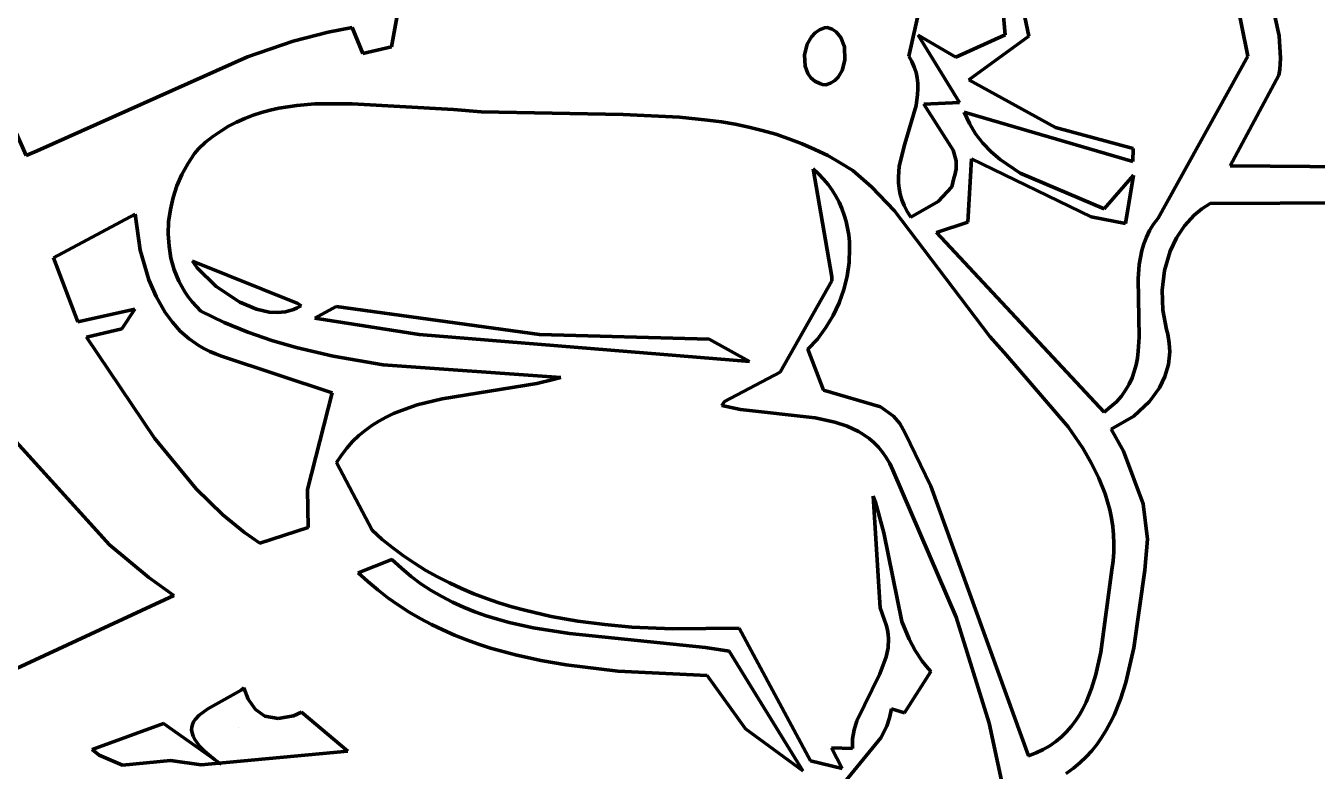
# Model space of a CAD drawing. Header units: millimetres. Extents: x 0 to 11.1, y 0 to 17.3.
# Drawn here: x 8.679 to 9.732, y 14.487 to 15.095 of the extents above; entities that cross this region are included whole.
import ezdxf

# ---------------------------------------------------------------- set-up
doc = ezdxf.new("R2010")
doc.units = ezdxf.units.MM
doc.layers.add('color#010101ff', color=7, linetype='CONTINUOUS', lineweight=100)
doc.layers.add('color#ffffffff', color=7, linetype='CONTINUOUS', lineweight=100)

msp = doc.modelspace()

# ---------------------------------------------------------------- linework, layer by layer
at = {"layer": 'color#010101ff'}
for p, q in [((9.4776, 15.088), (9.4653, 15.2177)), ((9.6752, 15.0705), (9.6536, 15.179)), ((9.4792, 15.1703), (9.4969, 15.0868)), ((9.683, 15.1681), (9.7009, 15.0871)), ((9.4104, 15.1216), (9.3989, 15.0707)), ((8.9772, 15.0782), (8.9814, 15.1021)), ((8.8971, 15.0827), (8.9256, 15.0902)), ((8.9256, 15.0902), (8.945, 15.0941)), ((8.945, 15.0941), (8.9539, 15.0728)), ((9.3225, 15.0896), (9.3195, 15.0863)), ((9.3261, 15.0921), (9.3225, 15.0896)), ((9.3302, 15.0937), (9.3261, 15.0921)), ((9.3325, 15.0941), (9.3302, 15.0937)), ((9.3364, 15.0927), (9.3325, 15.0941)), ((9.3397, 15.0905), (9.3364, 15.0927)), ((9.3435, 15.0859), (9.3397, 15.0905)), ((9.4402, 15.0329), (9.4066, 15.0876)), ((9.4066, 15.0876), (9.4373, 15.0698)), ((9.4373, 15.0698), (9.4776, 15.088)), ((9.7009, 15.0871), (9.7019, 15.0689)), ((8.6377, 15.0832), (8.6794, 14.9895)), ((8.8598, 15.0701), (8.8971, 15.0827)), ((8.9539, 15.0728), (8.9772, 15.0782)), ((9.3161, 15.0805), (9.3139, 15.0716)), ((9.3195, 15.0863), (9.3161, 15.0805)), ((9.3465, 15.0781), (9.3435, 15.0859)), ((9.3469, 15.0672), (9.3465, 15.0781)), ((9.4969, 15.0868), (9.4478, 15.0512)), ((8.6884, 14.9934), (8.8598, 15.0701)), ((9.3139, 15.0716), (9.3144, 15.0625)), ((9.3446, 15.0589), (9.3469, 15.0672)), ((9.3989, 15.0707), (9.4014, 15.0662)), ((9.4014, 15.0662), (9.4033, 15.0617)), ((9.6021, 14.9385), (9.6752, 15.0705)), ((9.7019, 15.0689), (9.7013, 15.0597)), ((9.3144, 15.0625), (9.3167, 15.0564)), ((9.3167, 15.0564), (9.3191, 15.053)), ((9.3414, 15.0535), (9.3446, 15.0589)), ((9.4033, 15.0617), (9.4048, 15.0572)), ((9.4048, 15.0572), (9.4057, 15.0528)), ((9.7013, 15.0597), (9.7007, 15.055)), ((9.3191, 15.053), (9.3223, 15.0502)), ((9.3223, 15.0502), (9.3264, 15.0482)), ((9.3264, 15.0482), (9.3287, 15.0476)), ((9.3287, 15.0476), (9.3312, 15.0472)), ((9.3312, 15.0472), (9.3351, 15.0485)), ((9.3351, 15.0485), (9.3385, 15.0507)), ((9.3385, 15.0507), (9.3414, 15.0535)), ((9.4057, 15.0528), (9.4062, 15.0483)), ((9.4062, 15.0483), (9.4064, 15.0438)), ((9.4478, 15.0512), (9.5185, 15.0124)), ((9.7007, 15.055), (9.6608, 14.9811)), ((9.4061, 15.0394), (9.4048, 15.0304)), ((9.4064, 15.0438), (9.4061, 15.0394)), ((8.8712, 15.0247), (8.8643, 15.0225)), ((8.8783, 15.0266), (8.8712, 15.0247)), ((8.8854, 15.0282), (8.8783, 15.0266)), ((8.9, 15.0304), (8.8854, 15.0282)), ((8.9148, 15.0316), (8.9, 15.0304)), ((8.945, 15.0318), (8.9148, 15.0316)), ((9.0277, 15.0271), (8.945, 15.0318)), ((9.0504, 15.0251), (9.0277, 15.0271)), ((9.166, 15.023), (9.0504, 15.0251)), ((9.4048, 15.0304), (9.3956, 14.9991)), ((9.4113, 15.0315), (9.4402, 15.0329)), ((9.4351, 14.9938), (9.4113, 15.0315)), ((9.5816, 14.9848), (9.4442, 15.025)), ((9.4442, 15.025), (9.4462, 15.0203)), ((8.8443, 15.0134), (8.8379, 15.0095)), ((8.8508, 15.0168), (8.8443, 15.0134)), ((8.8575, 15.0198), (8.8508, 15.0168)), ((8.8643, 15.0225), (8.8575, 15.0198)), ((9.2121, 15.0209), (9.166, 15.023)), ((9.2349, 15.0185), (9.2121, 15.0209)), ((9.2462, 15.0169), (9.2349, 15.0185)), ((9.2574, 15.015), (9.2462, 15.0169)), ((9.2685, 15.0127), (9.2574, 15.015)), ((9.4462, 15.0203), (9.4484, 15.0157)), ((9.4484, 15.0157), (9.4534, 15.0073)), ((8.8316, 15.0052), (8.8256, 15.0004)), ((8.8379, 15.0095), (8.8316, 15.0052)), ((9.2795, 15.01), (9.2685, 15.0127)), ((9.2904, 15.0069), (9.2795, 15.01)), ((9.3012, 15.0033), (9.2904, 15.0069)), ((9.3119, 14.9992), (9.3012, 15.0033)), ((9.4534, 15.0073), (9.4593, 14.9996)), ((9.5185, 15.0124), (9.5819, 14.9954)), ((8.6794, 14.9895), (8.6884, 14.9934)), ((8.8197, 14.995), (8.8166, 14.9911)), ((8.8256, 15.0004), (8.8197, 14.995)), ((9.3224, 14.9946), (9.3119, 14.9992)), ((9.3328, 14.9895), (9.3224, 14.9946)), ((9.3956, 14.9991), (9.3912, 14.981)), ((9.4375, 14.9852), (9.4351, 14.9938)), ((9.4593, 14.9996), (9.466, 14.9926)), ((9.466, 14.9926), (9.4733, 14.9862)), ((9.5819, 14.9954), (9.5816, 14.9848)), ((8.811, 14.9828), (8.8062, 14.974)), ((8.8166, 14.9911), (8.811, 14.9828)), ((9.3431, 14.9837), (9.3328, 14.9895)), ((9.3532, 14.9774), (9.3431, 14.9837)), ((9.4375, 14.9784), (9.4375, 14.9852)), ((9.4501, 14.9869), (9.4471, 14.9352)), ((9.5476, 14.9396), (9.4501, 14.9869)), ((9.4733, 14.9862), (9.4896, 14.9752)), ((8.8062, 14.974), (8.8022, 14.9648)), ((9.3363, 14.8906), (9.321, 14.9787)), ((9.321, 14.9787), (9.3254, 14.9746)), ((9.3254, 14.9746), (9.3295, 14.9703)), ((9.3686, 14.964), (9.3532, 14.9774)), ((9.3912, 14.981), (9.3904, 14.9719)), ((9.3904, 14.9719), (9.3905, 14.9673)), ((9.4339, 14.964), (9.4357, 14.9711)), ((9.4357, 14.9711), (9.4365, 14.9736)), ((9.4365, 14.9736), (9.4375, 14.9784)), ((9.4896, 14.9752), (9.5581, 14.9462)), ((9.5581, 14.9462), (9.5822, 14.9736)), ((9.5822, 14.9736), (9.5755, 14.9341)), ((9.6608, 14.9811), (10.162, 14.9775)), ((8.8022, 14.9648), (8.7991, 14.9552)), ((9.3295, 14.9703), (9.3332, 14.9659)), ((9.3332, 14.9659), (9.3365, 14.9612)), ((9.3365, 14.9612), (9.3395, 14.9564)), ((9.3872, 14.9445), (9.3686, 14.964)), ((9.3905, 14.9673), (9.391, 14.9627)), ((9.391, 14.9627), (9.3919, 14.958)), ((9.4229, 14.952), (9.4339, 14.964)), ((8.7991, 14.9552), (8.7969, 14.9455)), ((9.3395, 14.9564), (9.3421, 14.9514)), ((9.3421, 14.9514), (9.3443, 14.9463)), ((9.3919, 14.958), (9.3932, 14.9534)), ((9.3932, 14.9534), (9.3951, 14.9487)), ((9.4006, 14.9393), (9.4229, 14.952)), ((9.6445, 14.9504), (9.6378, 14.9461)), ((10.1497, 14.9531), (9.6445, 14.9504)), ((8.7682, 14.9417), (8.7017, 14.9062)), ((8.7722, 14.9125), (8.7682, 14.9417)), ((8.7969, 14.9455), (8.7955, 14.9355)), ((9.3443, 14.9463), (9.3462, 14.941)), ((9.3462, 14.941), (9.3478, 14.9357)), ((9.465, 14.8419), (9.3872, 14.9445)), ((9.3951, 14.9487), (9.3976, 14.944)), ((9.3976, 14.944), (9.4006, 14.9393)), ((9.5755, 14.9341), (9.5476, 14.9396)), ((9.6316, 14.941), (9.6237, 14.9323)), ((9.6378, 14.9461), (9.6316, 14.941)), ((8.7955, 14.9355), (8.7952, 14.9256)), ((9.3478, 14.9357), (9.349, 14.9303)), ((9.349, 14.9303), (9.3499, 14.9248)), ((9.4471, 14.9352), (9.4216, 14.9268)), ((9.5952, 14.9284), (9.5984, 14.9335)), ((9.5984, 14.9335), (9.6021, 14.9385)), ((9.6237, 14.9323), (9.6171, 14.9223)), ((8.7952, 14.9256), (8.7958, 14.9156)), ((9.3499, 14.9248), (9.3505, 14.9192)), ((9.3505, 14.9192), (9.3507, 14.9137)), ((9.4216, 14.9268), (9.5581, 14.7803)), ((9.5906, 14.9176), (9.5927, 14.9231)), ((9.5927, 14.9231), (9.5952, 14.9284)), ((9.6171, 14.9223), (9.6121, 14.9115)), ((8.7792, 14.8883), (8.7722, 14.9125)), ((8.7958, 14.9156), (8.7974, 14.9059)), ((9.3507, 14.9137), (9.3503, 14.9024)), ((9.5877, 14.9064), (9.589, 14.9121)), ((9.589, 14.9121), (9.5906, 14.9176)), ((9.6121, 14.9115), (9.6075, 14.8959)), ((8.7017, 14.9062), (8.7215, 14.854)), ((8.7974, 14.9059), (8.8, 14.8963)), ((8.8148, 14.9033), (8.9007, 14.869)), ((8.8188, 14.898), (8.8148, 14.9033)), ((8.8343, 14.8826), (8.8188, 14.898)), ((9.3503, 14.9024), (9.3487, 14.8912)), ((9.5859, 14.889), (9.5868, 14.9007)), ((9.5868, 14.9007), (9.5877, 14.9064)), ((8.7852, 14.8745), (8.7792, 14.8883)), ((8.8, 14.8963), (8.8038, 14.8872)), ((8.8038, 14.8872), (8.8086, 14.8784)), ((9.294, 14.8128), (9.3361, 14.8874)), ((9.3361, 14.8874), (9.3363, 14.8906)), ((9.3487, 14.8912), (9.346, 14.8802)), ((9.5867, 14.8414), (9.5859, 14.889)), ((9.6075, 14.8959), (9.6055, 14.8797)), ((8.8086, 14.8784), (8.8115, 14.8742)), ((8.8534, 14.8699), (8.8343, 14.8826)), ((9.346, 14.8802), (9.3421, 14.8694)), ((9.6055, 14.8797), (9.606, 14.8634)), ((8.7927, 14.8616), (8.7852, 14.8745)), ((8.8115, 14.8742), (8.8146, 14.8702)), ((8.8146, 14.8702), (8.8181, 14.8663)), ((8.8181, 14.8663), (8.8218, 14.8626)), ((8.867, 14.8642), (8.8534, 14.8699)), ((8.9034, 14.867), (8.9004, 14.8653)), ((8.9007, 14.869), (8.9034, 14.867)), ((8.9148, 14.8569), (8.9322, 14.8663)), ((8.9322, 14.8663), (9.0978, 14.8437)), ((9.3421, 14.8694), (9.3372, 14.859)), ((8.7215, 14.854), (8.7678, 14.8642)), ((8.7678, 14.8642), (8.7573, 14.8482)), ((8.7985, 14.8537), (8.7927, 14.8616)), ((8.8218, 14.8626), (8.8408, 14.8535)), ((8.8774, 14.8619), (8.867, 14.8642)), ((8.8842, 14.8616), (8.8774, 14.8619)), ((8.8908, 14.8622), (8.8842, 14.8616)), ((8.8973, 14.864), (8.8908, 14.8622)), ((8.9004, 14.8653), (8.8973, 14.864)), ((8.9998, 14.8437), (8.9148, 14.8569)), ((9.3372, 14.859), (9.3313, 14.8492)), ((9.606, 14.8634), (9.6089, 14.8476)), ((8.7573, 14.8482), (8.7286, 14.8414)), ((8.805, 14.8464), (8.7985, 14.8537)), ((8.8123, 14.84), (8.805, 14.8464)), ((8.8408, 14.8535), (8.86, 14.8456)), ((8.86, 14.8456), (8.8796, 14.8388)), ((9.3313, 14.8492), (9.3244, 14.8399)), ((9.6089, 14.8476), (9.61, 14.8439)), ((8.7286, 14.8414), (8.7839, 14.759)), ((8.8203, 14.8343), (8.8123, 14.84)), ((8.8246, 14.8319), (8.8203, 14.8343)), ((8.8796, 14.8388), (8.8994, 14.8329)), ((9.2691, 14.8215), (8.9998, 14.8437)), ((9.0978, 14.8437), (9.2362, 14.8399)), ((9.2362, 14.8399), (9.2691, 14.8215)), ((9.3244, 14.8399), (9.3166, 14.8315)), ((9.4787, 14.8268), (9.465, 14.8419)), ((9.586, 14.8299), (9.5867, 14.8414)), ((9.61, 14.8439), (9.6113, 14.8366)), ((9.6113, 14.8366), (9.6117, 14.8295)), ((8.8291, 14.8296), (8.8246, 14.8319)), ((8.8338, 14.8277), (8.8291, 14.8296)), ((8.8387, 14.826), (8.8338, 14.8277)), ((8.9288, 14.7959), (8.8387, 14.826)), ((8.8994, 14.8329), (8.9295, 14.8258)), ((8.9295, 14.8258), (8.9703, 14.8189)), ((9.3166, 14.8315), (9.3295, 14.7981)), ((9.5288, 14.7682), (9.4787, 14.8268)), ((9.5842, 14.8188), (9.5853, 14.8243)), ((9.5853, 14.8243), (9.586, 14.8299)), ((9.6117, 14.8295), (9.6107, 14.8191)), ((8.9703, 14.8189), (9.1153, 14.8086)), ((9.5809, 14.8082), (9.5828, 14.8134)), ((9.5828, 14.8134), (9.5842, 14.8188)), ((9.6107, 14.8191), (9.6078, 14.8093)), ((9.0956, 14.8037), (9.0186, 14.7911)), ((9.1089, 14.8068), (9.0956, 14.8037)), ((9.1153, 14.8086), (9.1089, 14.8068)), ((9.2487, 14.789), (9.294, 14.8128)), ((9.5757, 14.7981), (9.5786, 14.8031)), ((9.5786, 14.8031), (9.5809, 14.8082)), ((9.6078, 14.8093), (9.6033, 14.8001)), ((8.7472, 14.6721), (8.6291, 14.8023)), ((8.9088, 14.7173), (8.9288, 14.7959)), ((9.3295, 14.7981), (9.3758, 14.7845)), ((9.5682, 14.7888), (9.5723, 14.7934)), ((9.5723, 14.7934), (9.5757, 14.7981)), ((9.6033, 14.8001), (9.5952, 14.789)), ((8.9852, 14.7817), (8.9789, 14.7791)), ((8.9982, 14.7861), (8.9852, 14.7817)), ((9.0186, 14.7911), (8.9982, 14.7861)), ((9.2465, 14.7857), (9.2487, 14.789)), ((9.2617, 14.7825), (9.2465, 14.7857)), ((9.3226, 14.7756), (9.2617, 14.7825)), ((9.3758, 14.7845), (9.3864, 14.7771)), ((9.5581, 14.7803), (9.5635, 14.7845)), ((9.5635, 14.7845), (9.5682, 14.7888)), ((9.5952, 14.789), (9.5823, 14.7771)), ((8.9669, 14.7729), (8.9612, 14.7694)), ((8.9728, 14.7762), (8.9669, 14.7729)), ((8.9789, 14.7791), (8.9728, 14.7762)), ((9.3385, 14.7721), (9.3226, 14.7756)), ((9.3486, 14.7687), (9.3385, 14.7721)), ((9.3864, 14.7771), (9.3915, 14.7711)), ((9.3915, 14.7711), (9.3956, 14.7636)), ((9.5823, 14.7771), (9.5638, 14.7665)), ((8.9505, 14.7611), (8.9455, 14.7563)), ((8.9557, 14.7654), (8.9505, 14.7611)), ((8.9612, 14.7694), (8.9557, 14.7654)), ((9.3533, 14.7667), (9.3486, 14.7687)), ((9.3579, 14.7644), (9.3533, 14.7667)), ((9.3623, 14.7617), (9.3579, 14.7644)), ((9.3665, 14.7588), (9.3623, 14.7617)), ((9.3956, 14.7636), (9.4169, 14.7198)), ((9.5407, 14.7508), (9.5288, 14.7682)), ((9.5638, 14.7665), (9.5741, 14.7483)), ((8.7839, 14.759), (8.8179, 14.7178)), ((8.9408, 14.751), (8.9364, 14.7453)), ((8.9455, 14.7563), (8.9408, 14.751)), ((9.3704, 14.7555), (9.3665, 14.7588)), ((9.3741, 14.7518), (9.3704, 14.7555)), ((9.3775, 14.7477), (9.3741, 14.7518)), ((9.5477, 14.7388), (9.5407, 14.7508)), ((8.9364, 14.7453), (8.9323, 14.7391)), ((9.3806, 14.7432), (9.3775, 14.7477)), ((9.3834, 14.7383), (9.3806, 14.7432)), ((9.5741, 14.7483), (9.5899, 14.7054)), ((8.9323, 14.7391), (8.9613, 14.6839)), ((9.3859, 14.7328), (9.3834, 14.7383)), ((9.4376, 14.613), (9.3859, 14.7328)), ((9.5539, 14.7264), (9.5477, 14.7388)), ((9.4169, 14.7198), (9.4964, 14.4999)), ((9.5589, 14.7137), (9.5539, 14.7264)), ((8.8179, 14.7178), (8.8396, 14.6966)), ((8.9092, 14.6861), (8.9088, 14.7173)), ((9.3755, 14.6207), (9.3699, 14.7118)), ((9.3699, 14.7118), (9.3717, 14.7069)), ((9.561, 14.7072), (9.5589, 14.7137)), ((9.3717, 14.7069), (9.3786, 14.6818)), ((9.5628, 14.7006), (9.561, 14.7072)), ((9.5642, 14.6939), (9.5628, 14.7006)), ((9.5899, 14.7054), (9.5934, 14.6766)), ((8.8396, 14.6966), (8.8573, 14.6822)), ((9.5653, 14.6871), (9.5642, 14.6939)), ((9.5659, 14.6802), (9.5653, 14.6871)), ((8.8573, 14.6822), (8.8698, 14.6733)), ((8.8698, 14.6733), (8.9092, 14.6861)), ((8.9613, 14.6839), (8.9696, 14.6765)), ((8.9696, 14.6765), (8.9782, 14.6696)), ((9.3786, 14.6818), (9.3933, 14.6096)), ((9.5662, 14.6732), (9.5659, 14.6802)), ((9.5934, 14.6766), (9.5914, 14.6514)), ((8.7793, 14.6453), (8.7472, 14.6721)), ((8.9782, 14.6696), (8.987, 14.6631)), ((9.5655, 14.6589), (9.5661, 14.6661)), ((9.5661, 14.6661), (9.5662, 14.6732)), ((8.9775, 14.6601), (8.9501, 14.6493)), ((8.9852, 14.6529), (8.9775, 14.6601)), ((8.987, 14.6631), (8.996, 14.657)), ((8.996, 14.657), (9.0053, 14.6512)), ((9.5644, 14.6516), (9.5655, 14.6589)), ((8.7996, 14.6306), (8.7793, 14.6453)), ((8.9501, 14.6493), (8.9579, 14.642)), ((8.9931, 14.6463), (8.9852, 14.6529)), ((9.0012, 14.6403), (8.9931, 14.6463)), ((9.0053, 14.6512), (9.0148, 14.6459)), ((9.0148, 14.6459), (9.0244, 14.641)), ((9.5554, 14.5846), (9.5644, 14.6516)), ((9.5914, 14.6514), (9.5824, 14.5879)), ((8.9579, 14.642), (8.966, 14.6352)), ((8.966, 14.6352), (8.9743, 14.6287)), ((9.0096, 14.6348), (9.0012, 14.6403)), ((9.0182, 14.6298), (9.0096, 14.6348)), ((9.0244, 14.641), (9.0343, 14.6364)), ((9.0343, 14.6364), (9.0443, 14.6322)), ((8.6237, 14.5492), (8.7996, 14.6306)), ((8.9743, 14.6287), (8.9828, 14.6227)), ((9.0269, 14.6253), (9.0182, 14.6298)), ((9.0359, 14.6212), (9.0269, 14.6253)), ((9.0443, 14.6322), (9.0545, 14.6283)), ((9.0545, 14.6283), (9.0648, 14.6248)), ((9.0648, 14.6248), (9.0753, 14.6216)), ((8.9828, 14.6227), (8.9916, 14.6171)), ((8.9916, 14.6171), (9.0006, 14.6119)), ((9.045, 14.6175), (9.0359, 14.6212)), ((9.0543, 14.6142), (9.045, 14.6175)), ((9.0637, 14.6113), (9.0543, 14.6142)), ((9.0753, 14.6216), (9.0858, 14.6187)), ((9.0858, 14.6187), (9.1073, 14.6137)), ((9.1073, 14.6137), (9.1291, 14.6098)), ((9.3791, 14.6106), (9.3755, 14.6207)), ((9.0006, 14.6119), (9.0097, 14.6071)), ((9.0097, 14.6071), (9.0191, 14.6026)), ((9.0732, 14.6087), (9.0637, 14.6113)), ((9.0927, 14.6044), (9.0732, 14.6087)), ((9.1224, 14.5996), (9.0927, 14.6044)), ((9.1291, 14.6098), (9.1511, 14.607)), ((9.1511, 14.607), (9.1732, 14.605)), ((9.1732, 14.605), (9.2063, 14.6035)), ((9.2063, 14.6035), (9.2605, 14.6042)), ((9.2605, 14.6042), (9.3187, 14.4958)), ((9.3805, 14.6067), (9.3791, 14.6106)), ((9.3815, 14.6028), (9.3805, 14.6067)), ((9.3822, 14.599), (9.3815, 14.6028)), ((9.3933, 14.6096), (9.3991, 14.5952)), ((9.4645, 14.5266), (9.4376, 14.613)), ((9.0191, 14.6026), (9.0286, 14.5984)), ((9.0286, 14.5984), (9.0382, 14.5946)), ((9.0382, 14.5946), (9.048, 14.5911)), ((9.2331, 14.5882), (9.1224, 14.5996)), ((9.3821, 14.5879), (9.3825, 14.5953)), ((9.3825, 14.5953), (9.3822, 14.599)), ((9.3991, 14.5952), (9.404, 14.5859)), ((9.048, 14.5911), (9.058, 14.5878)), ((9.058, 14.5878), (9.0782, 14.5823)), ((9.0782, 14.5823), (9.0988, 14.5777)), ((9.2525, 14.5852), (9.2331, 14.5882)), ((9.3124, 14.4878), (9.2525, 14.5852)), ((9.3806, 14.5807), (9.3821, 14.5879)), ((9.404, 14.5859), (9.4099, 14.5771)), ((9.5514, 14.5664), (9.5554, 14.5846)), ((9.5824, 14.5879), (9.5759, 14.5597)), ((9.0988, 14.5777), (9.1197, 14.5741)), ((9.1197, 14.5741), (9.1618, 14.5691)), ((9.3754, 14.5667), (9.3806, 14.5807)), ((9.4099, 14.5771), (9.4133, 14.5729)), ((9.4133, 14.5729), (9.417, 14.5688)), ((9.1618, 14.5691), (9.2346, 14.5655)), ((9.2346, 14.5655), (9.2659, 14.522)), ((9.3565, 14.5284), (9.3754, 14.5667)), ((9.417, 14.5688), (9.3953, 14.535)), ((9.5479, 14.5548), (9.5514, 14.5664)), ((8.8547, 14.5536), (8.8275, 14.5382)), ((8.8569, 14.5553), (8.8547, 14.5536)), ((8.8603, 14.5461), (8.8569, 14.5553)), ((9.5435, 14.5437), (9.5479, 14.5548)), ((9.5759, 14.5597), (9.5716, 14.5461)), ((8.8663, 14.5376), (8.8603, 14.5461)), ((9.5409, 14.5384), (9.5435, 14.5437)), ((9.5716, 14.5461), (9.5663, 14.5332)), ((8.817, 14.5296), (8.8158, 14.5277)), ((8.8205, 14.5332), (8.817, 14.5296)), ((8.8275, 14.5382), (8.8205, 14.5332)), ((8.8739, 14.5324), (8.8663, 14.5376)), ((8.8848, 14.5303), (8.8739, 14.5324)), ((8.8972, 14.5327), (8.8848, 14.5303)), ((8.9039, 14.5355), (8.8972, 14.5327)), ((8.9417, 14.5038), (8.9039, 14.5355)), ((9.3832, 14.531), (9.381, 14.5242)), ((9.3847, 14.5382), (9.3832, 14.531)), ((9.3953, 14.535), (9.3847, 14.5382)), ((9.5349, 14.5285), (9.538, 14.5334)), ((9.538, 14.5334), (9.5409, 14.5384)), ((9.5663, 14.5332), (9.5632, 14.5269)), ((8.7914, 14.5262), (8.733, 14.5052)), ((8.8382, 14.4931), (8.7914, 14.5262)), ((8.8143, 14.5234), (8.8142, 14.5211)), ((8.8142, 14.5211), (8.8146, 14.5187)), ((8.8148, 14.5256), (8.8143, 14.5234)), ((8.8146, 14.5187), (8.8154, 14.5161)), ((8.8158, 14.5277), (8.8148, 14.5256)), ((8.8523, 14.5227), (8.8523, 14.5227)), ((9.2659, 14.522), (9.3124, 14.4878)), ((9.3531, 14.5137), (9.3544, 14.5211)), ((9.3544, 14.5211), (9.3565, 14.5284)), ((9.381, 14.5242), (9.3762, 14.5146)), ((9.4791, 14.4579), (9.4645, 14.5266)), ((9.5234, 14.5155), (9.5276, 14.5195)), ((9.5276, 14.5195), (9.5314, 14.5239)), ((9.5314, 14.5239), (9.5349, 14.5285)), ((9.5599, 14.5209), (9.5563, 14.5151)), ((9.5632, 14.5269), (9.5599, 14.5209)), ((8.8154, 14.5161), (8.8168, 14.5134)), ((8.8168, 14.5134), (8.8187, 14.5105)), ((8.8187, 14.5105), (8.8213, 14.5074)), ((9.3762, 14.5146), (9.337, 14.4667)), ((9.3529, 14.5098), (9.3531, 14.5137)), ((9.353, 14.5059), (9.3529, 14.5098)), ((9.5085, 14.5051), (9.5139, 14.5082)), ((9.5139, 14.5082), (9.5188, 14.5117)), ((9.5188, 14.5117), (9.5234, 14.5155)), ((9.5524, 14.5095), (9.5481, 14.5041)), ((9.5563, 14.5151), (9.5524, 14.5095)), ((8.733, 14.5052), (8.7388, 14.5006)), ((8.7388, 14.5006), (8.7579, 14.4924)), ((8.8213, 14.5074), (8.8245, 14.5041)), ((8.822, 14.4926), (8.9417, 14.5038)), ((8.8245, 14.5041), (8.8283, 14.5007)), ((8.8283, 14.5007), (8.8329, 14.497)), ((9.3446, 14.4895), (9.3359, 14.5065)), ((9.3359, 14.5065), (9.353, 14.5059)), ((9.4964, 14.4999), (9.5027, 14.5023)), ((9.5027, 14.5023), (9.5085, 14.5051)), ((9.5434, 14.4991), (9.5384, 14.4943)), ((9.5481, 14.5041), (9.5434, 14.4991)), ((8.7579, 14.4924), (8.7971, 14.4962)), ((8.7971, 14.4962), (8.822, 14.4926)), ((8.8329, 14.497), (8.8382, 14.4931)), ((9.3187, 14.4958), (9.3446, 14.4895)), ((9.5331, 14.4898), (9.5273, 14.4856)), ((9.5384, 14.4943), (9.5331, 14.4898))]:
    msp.add_line(p, q, dxfattribs=at)
at = {"layer": 'color#ffffffff'}
for p, q in [((9.4653, 15.2177), (9.4776, 15.088)), ((9.6536, 15.179), (9.6752, 15.0705)), ((9.4969, 15.0868), (9.4792, 15.1703)), ((9.7009, 15.0871), (9.683, 15.1681)), ((9.3989, 15.0707), (9.4104, 15.1216)), ((8.9814, 15.1021), (8.9772, 15.0782)), ((8.9256, 15.0902), (8.8971, 15.0827)), ((8.945, 15.0941), (8.9256, 15.0902)), ((8.9539, 15.0728), (8.945, 15.0941)), ((9.3195, 15.0863), (9.3225, 15.0896)), ((9.3225, 15.0896), (9.3261, 15.0921)), ((9.3261, 15.0921), (9.3302, 15.0937)), ((9.3302, 15.0937), (9.3325, 15.0941)), ((9.3325, 15.0941), (9.3364, 15.0927)), ((9.3364, 15.0927), (9.3397, 15.0905)), ((9.3397, 15.0905), (9.3435, 15.0859)), ((9.4373, 15.0698), (9.4066, 15.0876)), ((9.4066, 15.0876), (9.4402, 15.0329)), ((9.4776, 15.088), (9.4373, 15.0698)), ((9.7019, 15.0689), (9.7009, 15.0871)), ((8.6794, 14.9895), (8.6377, 15.0832)), ((8.8971, 15.0827), (8.8598, 15.0701)), ((8.9772, 15.0782), (8.9539, 15.0728)), ((9.3139, 15.0716), (9.3161, 15.0805)), ((9.3161, 15.0805), (9.3195, 15.0863)), ((9.3435, 15.0859), (9.3465, 15.0781)), ((9.3465, 15.0781), (9.3469, 15.0672)), ((9.4478, 15.0512), (9.4969, 15.0868)), ((8.8598, 15.0701), (8.6884, 14.9934)), ((9.3144, 15.0625), (9.3139, 15.0716)), ((9.3469, 15.0672), (9.3446, 15.0589)), ((9.4014, 15.0662), (9.3989, 15.0707)), ((9.4033, 15.0617), (9.4014, 15.0662)), ((9.6752, 15.0705), (9.6021, 14.9385)), ((9.7013, 15.0597), (9.7019, 15.0689)), ((9.3167, 15.0564), (9.3144, 15.0625)), ((9.3191, 15.053), (9.3167, 15.0564)), ((9.3446, 15.0589), (9.3414, 15.0535)), ((9.4048, 15.0572), (9.4033, 15.0617)), ((9.4057, 15.0528), (9.4048, 15.0572)), ((9.7007, 15.055), (9.7013, 15.0597)), ((9.3223, 15.0502), (9.3191, 15.053)), ((9.3264, 15.0482), (9.3223, 15.0502)), ((9.3287, 15.0476), (9.3264, 15.0482)), ((9.3312, 15.0472), (9.3287, 15.0476)), ((9.3351, 15.0485), (9.3312, 15.0472)), ((9.3385, 15.0507), (9.3351, 15.0485)), ((9.3414, 15.0535), (9.3385, 15.0507)), ((9.4062, 15.0483), (9.4057, 15.0528)), ((9.4064, 15.0438), (9.4062, 15.0483)), ((9.5185, 15.0124), (9.4478, 15.0512)), ((9.6608, 14.9811), (9.7007, 15.055)), ((9.4048, 15.0304), (9.4061, 15.0394)), ((9.4061, 15.0394), (9.4064, 15.0438)), ((8.8643, 15.0225), (8.8712, 15.0247)), ((8.8712, 15.0247), (8.8783, 15.0266)), ((8.8783, 15.0266), (8.8854, 15.0282)), ((8.8854, 15.0282), (8.9, 15.0304)), ((8.9, 15.0304), (8.9148, 15.0316)), ((8.9148, 15.0316), (8.945, 15.0318)), ((8.945, 15.0318), (9.0277, 15.0271)), ((9.0277, 15.0271), (9.0504, 15.0251)), ((9.0504, 15.0251), (9.166, 15.023)), ((9.3956, 14.9991), (9.4048, 15.0304)), ((9.4402, 15.0329), (9.4113, 15.0315)), ((9.4113, 15.0315), (9.4351, 14.9938)), ((9.4462, 15.0203), (9.4442, 15.025)), ((9.4442, 15.025), (9.5816, 14.9848)), ((8.8379, 15.0095), (8.8443, 15.0134)), ((8.8443, 15.0134), (8.8508, 15.0168)), ((8.8508, 15.0168), (8.8575, 15.0198)), ((8.8575, 15.0198), (8.8643, 15.0225)), ((9.166, 15.023), (9.2121, 15.0209)), ((9.2121, 15.0209), (9.2349, 15.0185)), ((9.2349, 15.0185), (9.2462, 15.0169)), ((9.2462, 15.0169), (9.2574, 15.015)), ((9.2574, 15.015), (9.2685, 15.0127)), ((9.4484, 15.0157), (9.4462, 15.0203)), ((9.4534, 15.0073), (9.4484, 15.0157)), ((8.8256, 15.0004), (8.8316, 15.0052)), ((8.8316, 15.0052), (8.8379, 15.0095)), ((9.2685, 15.0127), (9.2795, 15.01)), ((9.2795, 15.01), (9.2904, 15.0069)), ((9.2904, 15.0069), (9.3012, 15.0033)), ((9.3012, 15.0033), (9.3119, 14.9992)), ((9.4593, 14.9996), (9.4534, 15.0073)), ((9.5819, 14.9954), (9.5185, 15.0124)), ((8.6884, 14.9934), (8.6794, 14.9895)), ((8.8166, 14.9911), (8.8197, 14.995)), ((8.8197, 14.995), (8.8256, 15.0004)), ((9.3119, 14.9992), (9.3224, 14.9946)), ((9.3224, 14.9946), (9.3328, 14.9895)), ((9.3912, 14.981), (9.3956, 14.9991)), ((9.4351, 14.9938), (9.4375, 14.9852)), ((9.466, 14.9926), (9.4593, 14.9996)), ((9.4733, 14.9862), (9.466, 14.9926)), ((9.5816, 14.9848), (9.5819, 14.9954)), ((8.8062, 14.974), (8.811, 14.9828)), ((8.811, 14.9828), (8.8166, 14.9911)), ((9.3328, 14.9895), (9.3431, 14.9837)), ((9.3431, 14.9837), (9.3532, 14.9774)), ((9.4375, 14.9852), (9.4375, 14.9784)), ((9.4471, 14.9352), (9.4501, 14.9869)), ((9.4501, 14.9869), (9.5476, 14.9396)), ((9.4896, 14.9752), (9.4733, 14.9862)), ((8.8022, 14.9648), (8.8062, 14.974)), ((9.3254, 14.9746), (9.321, 14.9787)), ((9.321, 14.9787), (9.3363, 14.8906)), ((9.3295, 14.9703), (9.3254, 14.9746)), ((9.3532, 14.9774), (9.3686, 14.964)), ((9.3904, 14.9719), (9.3912, 14.981)), ((9.3905, 14.9673), (9.3904, 14.9719)), ((9.4357, 14.9711), (9.4339, 14.964)), ((9.4365, 14.9736), (9.4357, 14.9711)), ((9.4375, 14.9784), (9.4365, 14.9736)), ((9.5581, 14.9462), (9.4896, 14.9752)), ((9.5822, 14.9736), (9.5581, 14.9462)), ((9.5755, 14.9341), (9.5822, 14.9736)), ((10.162, 14.9775), (9.6608, 14.9811)), ((8.7991, 14.9552), (8.8022, 14.9648)), ((9.3332, 14.9659), (9.3295, 14.9703)), ((9.3365, 14.9612), (9.3332, 14.9659)), ((9.3395, 14.9564), (9.3365, 14.9612)), ((9.3686, 14.964), (9.3872, 14.9445)), ((9.391, 14.9627), (9.3905, 14.9673)), ((9.3919, 14.958), (9.391, 14.9627)), ((9.4339, 14.964), (9.4229, 14.952)), ((8.7969, 14.9455), (8.7991, 14.9552)), ((9.3421, 14.9514), (9.3395, 14.9564)), ((9.3443, 14.9463), (9.3421, 14.9514)), ((9.3932, 14.9534), (9.3919, 14.958)), ((9.3951, 14.9487), (9.3932, 14.9534)), ((9.4229, 14.952), (9.4006, 14.9393)), ((9.6378, 14.9461), (9.6445, 14.9504)), ((9.6445, 14.9504), (10.1497, 14.9531)), ((8.7017, 14.9062), (8.7682, 14.9417)), ((8.7682, 14.9417), (8.7722, 14.9125)), ((8.7955, 14.9355), (8.7969, 14.9455)), ((9.3462, 14.941), (9.3443, 14.9463)), ((9.3478, 14.9357), (9.3462, 14.941)), ((9.3872, 14.9445), (9.465, 14.8419)), ((9.3976, 14.944), (9.3951, 14.9487)), ((9.4006, 14.9393), (9.3976, 14.944)), ((9.5476, 14.9396), (9.5755, 14.9341)), ((9.6237, 14.9323), (9.6316, 14.941)), ((9.6316, 14.941), (9.6378, 14.9461)), ((8.7952, 14.9256), (8.7955, 14.9355)), ((9.349, 14.9303), (9.3478, 14.9357)), ((9.3499, 14.9248), (9.349, 14.9303)), ((9.4216, 14.9268), (9.4471, 14.9352)), ((9.5984, 14.9335), (9.5952, 14.9284)), ((9.6021, 14.9385), (9.5984, 14.9335)), ((9.6171, 14.9223), (9.6237, 14.9323)), ((8.7958, 14.9156), (8.7952, 14.9256)), ((9.3505, 14.9192), (9.3499, 14.9248)), ((9.3507, 14.9137), (9.3505, 14.9192)), ((9.5581, 14.7803), (9.4216, 14.9268)), ((9.5927, 14.9231), (9.5906, 14.9176)), ((9.5952, 14.9284), (9.5927, 14.9231)), ((9.6121, 14.9115), (9.6171, 14.9223)), ((8.7722, 14.9125), (8.7792, 14.8883)), ((8.7974, 14.9059), (8.7958, 14.9156)), ((9.3503, 14.9024), (9.3507, 14.9137)), ((9.589, 14.9121), (9.5877, 14.9064)), ((9.5906, 14.9176), (9.589, 14.9121)), ((9.6075, 14.8959), (9.6121, 14.9115)), ((8.7215, 14.854), (8.7017, 14.9062)), ((8.8, 14.8963), (8.7974, 14.9059)), ((8.8148, 14.9033), (8.8188, 14.898)), ((8.9007, 14.869), (8.8148, 14.9033)), ((8.8188, 14.898), (8.8343, 14.8826)), ((9.3487, 14.8912), (9.3503, 14.9024)), ((9.5868, 14.9007), (9.5859, 14.889)), ((9.5877, 14.9064), (9.5868, 14.9007)), ((8.7792, 14.8883), (8.7852, 14.8745)), ((8.8038, 14.8872), (8.8, 14.8963)), ((8.8086, 14.8784), (8.8038, 14.8872)), ((9.3361, 14.8874), (9.294, 14.8128)), ((9.3363, 14.8906), (9.3361, 14.8874)), ((9.346, 14.8802), (9.3487, 14.8912)), ((9.5859, 14.889), (9.5867, 14.8414)), ((9.6055, 14.8797), (9.6075, 14.8959)), ((8.8115, 14.8742), (8.8086, 14.8784)), ((8.8343, 14.8826), (8.8534, 14.8699)), ((9.3421, 14.8694), (9.346, 14.8802)), ((9.606, 14.8634), (9.6055, 14.8797)), ((8.7852, 14.8745), (8.7927, 14.8616)), ((8.8146, 14.8702), (8.8115, 14.8742)), ((8.8181, 14.8663), (8.8146, 14.8702)), ((8.8218, 14.8626), (8.8181, 14.8663)), ((8.8534, 14.8699), (8.867, 14.8642)), ((8.9004, 14.8653), (8.9034, 14.867)), ((8.9034, 14.867), (8.9007, 14.869)), ((8.9322, 14.8663), (8.9148, 14.8569)), ((9.0978, 14.8437), (8.9322, 14.8663)), ((9.3372, 14.859), (9.3421, 14.8694)), ((8.7678, 14.8642), (8.7215, 14.854)), ((8.7573, 14.8482), (8.7678, 14.8642)), ((8.7927, 14.8616), (8.7985, 14.8537)), ((8.8408, 14.8535), (8.8218, 14.8626)), ((8.867, 14.8642), (8.8774, 14.8619)), ((8.8774, 14.8619), (8.8842, 14.8616)), ((8.8842, 14.8616), (8.8908, 14.8622)), ((8.8908, 14.8622), (8.8973, 14.864)), ((8.8973, 14.864), (8.9004, 14.8653)), ((8.9148, 14.8569), (8.9998, 14.8437)), ((9.3313, 14.8492), (9.3372, 14.859)), ((9.6089, 14.8476), (9.606, 14.8634)), ((8.7286, 14.8414), (8.7573, 14.8482)), ((8.7985, 14.8537), (8.805, 14.8464)), ((8.805, 14.8464), (8.8123, 14.84)), ((8.86, 14.8456), (8.8408, 14.8535)), ((8.8796, 14.8388), (8.86, 14.8456)), ((9.3244, 14.8399), (9.3313, 14.8492)), ((9.61, 14.8439), (9.6089, 14.8476)), ((8.7839, 14.759), (8.7286, 14.8414)), ((8.8123, 14.84), (8.8203, 14.8343)), ((8.8203, 14.8343), (8.8246, 14.8319)), ((8.8994, 14.8329), (8.8796, 14.8388)), ((8.9998, 14.8437), (9.2691, 14.8215)), ((9.2362, 14.8399), (9.0978, 14.8437)), ((9.2691, 14.8215), (9.2362, 14.8399)), ((9.3166, 14.8315), (9.3244, 14.8399)), ((9.465, 14.8419), (9.4787, 14.8268)), ((9.5867, 14.8414), (9.586, 14.8299)), ((9.6113, 14.8366), (9.61, 14.8439)), ((9.6117, 14.8295), (9.6113, 14.8366)), ((8.8246, 14.8319), (8.8291, 14.8296)), ((8.8291, 14.8296), (8.8338, 14.8277)), ((8.8338, 14.8277), (8.8387, 14.826)), ((8.8387, 14.826), (8.9288, 14.7959)), ((8.9295, 14.8258), (8.8994, 14.8329)), ((8.9703, 14.8189), (8.9295, 14.8258)), ((9.3295, 14.7981), (9.3166, 14.8315)), ((9.4787, 14.8268), (9.5288, 14.7682)), ((9.5853, 14.8243), (9.5842, 14.8188)), ((9.586, 14.8299), (9.5853, 14.8243)), ((9.6107, 14.8191), (9.6117, 14.8295)), ((9.1153, 14.8086), (8.9703, 14.8189)), ((9.5828, 14.8134), (9.5809, 14.8082)), ((9.5842, 14.8188), (9.5828, 14.8134)), ((9.6078, 14.8093), (9.6107, 14.8191)), ((9.0186, 14.7911), (9.0956, 14.8037)), ((9.0956, 14.8037), (9.1089, 14.8068)), ((9.1089, 14.8068), (9.1153, 14.8086)), ((9.294, 14.8128), (9.2487, 14.789)), ((9.5786, 14.8031), (9.5757, 14.7981)), ((9.5809, 14.8082), (9.5786, 14.8031)), ((9.6033, 14.8001), (9.6078, 14.8093)), ((8.6291, 14.8023), (8.7472, 14.6721)), ((8.9288, 14.7959), (8.9088, 14.7173)), ((9.3758, 14.7845), (9.3295, 14.7981)), ((9.5723, 14.7934), (9.5682, 14.7888)), ((9.5757, 14.7981), (9.5723, 14.7934)), ((9.5952, 14.789), (9.6033, 14.8001)), ((8.9789, 14.7791), (8.9852, 14.7817)), ((8.9852, 14.7817), (8.9982, 14.7861)), ((8.9982, 14.7861), (9.0186, 14.7911)), ((9.2487, 14.789), (9.2465, 14.7857)), ((9.2465, 14.7857), (9.2617, 14.7825)), ((9.2617, 14.7825), (9.3226, 14.7756)), ((9.3864, 14.7771), (9.3758, 14.7845)), ((9.5635, 14.7845), (9.5581, 14.7803)), ((9.5682, 14.7888), (9.5635, 14.7845)), ((9.5823, 14.7771), (9.5952, 14.789)), ((8.9612, 14.7694), (8.9669, 14.7729)), ((8.9669, 14.7729), (8.9728, 14.7762)), ((8.9728, 14.7762), (8.9789, 14.7791)), ((9.3226, 14.7756), (9.3385, 14.7721)), ((9.3385, 14.7721), (9.3486, 14.7687)), ((9.3915, 14.7711), (9.3864, 14.7771)), ((9.3956, 14.7636), (9.3915, 14.7711)), ((9.5638, 14.7665), (9.5823, 14.7771)), ((8.9455, 14.7563), (8.9505, 14.7611)), ((8.9505, 14.7611), (8.9557, 14.7654)), ((8.9557, 14.7654), (8.9612, 14.7694)), ((9.3486, 14.7687), (9.3533, 14.7667)), ((9.3533, 14.7667), (9.3579, 14.7644)), ((9.3579, 14.7644), (9.3623, 14.7617)), ((9.3623, 14.7617), (9.3665, 14.7588)), ((9.4169, 14.7198), (9.3956, 14.7636)), ((9.5288, 14.7682), (9.5407, 14.7508)), ((9.5741, 14.7483), (9.5638, 14.7665)), ((8.8179, 14.7178), (8.7839, 14.759)), ((8.9364, 14.7453), (8.9408, 14.751)), ((8.9408, 14.751), (8.9455, 14.7563)), ((9.3665, 14.7588), (9.3704, 14.7555)), ((9.3704, 14.7555), (9.3741, 14.7518)), ((9.3741, 14.7518), (9.3775, 14.7477)), ((9.5407, 14.7508), (9.5477, 14.7388)), ((8.9323, 14.7391), (8.9364, 14.7453)), ((9.3775, 14.7477), (9.3806, 14.7432)), ((9.3806, 14.7432), (9.3834, 14.7383)), ((9.5899, 14.7054), (9.5741, 14.7483)), ((8.9613, 14.6839), (8.9323, 14.7391)), ((9.3834, 14.7383), (9.3859, 14.7328)), ((9.3859, 14.7328), (9.4376, 14.613)), ((9.5477, 14.7388), (9.5539, 14.7264)), ((9.4964, 14.4999), (9.4169, 14.7198)), ((9.5539, 14.7264), (9.5589, 14.7137)), ((8.8396, 14.6966), (8.8179, 14.7178)), ((8.9088, 14.7173), (8.9092, 14.6861)), ((9.3717, 14.7069), (9.3699, 14.7118)), ((9.3699, 14.7118), (9.3755, 14.6207)), ((9.5589, 14.7137), (9.561, 14.7072)), ((9.3786, 14.6818), (9.3717, 14.7069)), ((9.561, 14.7072), (9.5628, 14.7006)), ((9.5628, 14.7006), (9.5642, 14.6939)), ((9.5934, 14.6766), (9.5899, 14.7054)), ((8.8573, 14.6822), (8.8396, 14.6966)), ((9.5642, 14.6939), (9.5653, 14.6871)), ((9.5653, 14.6871), (9.5659, 14.6802)), ((8.8698, 14.6733), (8.8573, 14.6822)), ((8.9092, 14.6861), (8.8698, 14.6733)), ((8.9696, 14.6765), (8.9613, 14.6839)), ((8.9782, 14.6696), (8.9696, 14.6765)), ((9.3933, 14.6096), (9.3786, 14.6818)), ((9.5659, 14.6802), (9.5662, 14.6732)), ((9.5914, 14.6514), (9.5934, 14.6766)), ((8.7472, 14.6721), (8.7793, 14.6453)), ((8.987, 14.6631), (8.9782, 14.6696)), ((9.5661, 14.6661), (9.5655, 14.6589)), ((9.5662, 14.6732), (9.5661, 14.6661)), ((8.9501, 14.6493), (8.9775, 14.6601)), ((8.9775, 14.6601), (8.9852, 14.6529)), ((8.996, 14.657), (8.987, 14.6631)), ((9.0053, 14.6512), (8.996, 14.657)), ((9.5655, 14.6589), (9.5644, 14.6516)), ((8.7793, 14.6453), (8.7996, 14.6306)), ((8.9579, 14.642), (8.9501, 14.6493)), ((8.9852, 14.6529), (8.9931, 14.6463)), ((8.9931, 14.6463), (9.0012, 14.6403)), ((9.0148, 14.6459), (9.0053, 14.6512)), ((9.0244, 14.641), (9.0148, 14.6459)), ((9.5644, 14.6516), (9.5554, 14.5846)), ((9.5824, 14.5879), (9.5914, 14.6514)), ((8.966, 14.6352), (8.9579, 14.642)), ((8.9743, 14.6287), (8.966, 14.6352)), ((9.0012, 14.6403), (9.0096, 14.6348)), ((9.0096, 14.6348), (9.0182, 14.6298)), ((9.0343, 14.6364), (9.0244, 14.641)), ((9.0443, 14.6322), (9.0343, 14.6364)), ((8.7996, 14.6306), (8.6237, 14.5492)), ((8.9828, 14.6227), (8.9743, 14.6287)), ((9.0182, 14.6298), (9.0269, 14.6253)), ((9.0269, 14.6253), (9.0359, 14.6212)), ((9.0545, 14.6283), (9.0443, 14.6322)), ((9.0648, 14.6248), (9.0545, 14.6283)), ((9.0753, 14.6216), (9.0648, 14.6248)), ((8.9916, 14.6171), (8.9828, 14.6227)), ((9.0006, 14.6119), (8.9916, 14.6171)), ((9.0359, 14.6212), (9.045, 14.6175)), ((9.045, 14.6175), (9.0543, 14.6142)), ((9.0543, 14.6142), (9.0637, 14.6113)), ((9.0858, 14.6187), (9.0753, 14.6216)), ((9.1073, 14.6137), (9.0858, 14.6187)), ((9.1291, 14.6098), (9.1073, 14.6137)), ((9.3755, 14.6207), (9.3791, 14.6106)), ((9.0097, 14.6071), (9.0006, 14.6119)), ((9.0191, 14.6026), (9.0097, 14.6071)), ((9.0637, 14.6113), (9.0732, 14.6087)), ((9.0732, 14.6087), (9.0927, 14.6044)), ((9.0927, 14.6044), (9.1224, 14.5996)), ((9.1511, 14.607), (9.1291, 14.6098)), ((9.1732, 14.605), (9.1511, 14.607)), ((9.2063, 14.6035), (9.1732, 14.605)), ((9.2605, 14.6042), (9.2063, 14.6035)), ((9.3187, 14.4958), (9.2605, 14.6042)), ((9.3791, 14.6106), (9.3805, 14.6067)), ((9.3805, 14.6067), (9.3815, 14.6028)), ((9.3815, 14.6028), (9.3822, 14.599)), ((9.3991, 14.5952), (9.3933, 14.6096)), ((9.4376, 14.613), (9.4645, 14.5266)), ((9.0286, 14.5984), (9.0191, 14.6026)), ((9.0382, 14.5946), (9.0286, 14.5984)), ((9.048, 14.5911), (9.0382, 14.5946)), ((9.1224, 14.5996), (9.2331, 14.5882)), ((9.3825, 14.5953), (9.3821, 14.5879)), ((9.3822, 14.599), (9.3825, 14.5953)), ((9.404, 14.5859), (9.3991, 14.5952)), ((9.058, 14.5878), (9.048, 14.5911)), ((9.0782, 14.5823), (9.058, 14.5878)), ((9.0988, 14.5777), (9.0782, 14.5823)), ((9.2331, 14.5882), (9.2525, 14.5852)), ((9.2525, 14.5852), (9.3124, 14.4878)), ((9.3821, 14.5879), (9.3806, 14.5807)), ((9.4099, 14.5771), (9.404, 14.5859)), ((9.5554, 14.5846), (9.5514, 14.5664)), ((9.5759, 14.5597), (9.5824, 14.5879)), ((9.1197, 14.5741), (9.0988, 14.5777)), ((9.1618, 14.5691), (9.1197, 14.5741)), ((9.3806, 14.5807), (9.3754, 14.5667)), ((9.4133, 14.5729), (9.4099, 14.5771)), ((9.417, 14.5688), (9.4133, 14.5729)), ((9.2346, 14.5655), (9.1618, 14.5691)), ((9.2659, 14.522), (9.2346, 14.5655)), ((9.3754, 14.5667), (9.3565, 14.5284)), ((9.3953, 14.535), (9.417, 14.5688)), ((9.5514, 14.5664), (9.5479, 14.5548)), ((8.8275, 14.5382), (8.8547, 14.5536)), ((8.8547, 14.5536), (8.8569, 14.5553)), ((8.8569, 14.5553), (8.8603, 14.5461)), ((9.5479, 14.5548), (9.5435, 14.5437)), ((9.5716, 14.5461), (9.5759, 14.5597)), ((8.8603, 14.5461), (8.8663, 14.5376)), ((9.5435, 14.5437), (9.5409, 14.5384)), ((9.5663, 14.5332), (9.5716, 14.5461)), ((8.8158, 14.5277), (8.817, 14.5296)), ((8.817, 14.5296), (8.8205, 14.5332)), ((8.8205, 14.5332), (8.8275, 14.5382)), ((8.8663, 14.5376), (8.8739, 14.5324)), ((8.8739, 14.5324), (8.8848, 14.5303)), ((8.8848, 14.5303), (8.8972, 14.5327)), ((8.8972, 14.5327), (8.9039, 14.5355)), ((8.9039, 14.5355), (8.9417, 14.5038)), ((9.381, 14.5242), (9.3832, 14.531)), ((9.3832, 14.531), (9.3847, 14.5382)), ((9.3847, 14.5382), (9.3953, 14.535)), ((9.538, 14.5334), (9.5349, 14.5285)), ((9.5409, 14.5384), (9.538, 14.5334)), ((9.5632, 14.5269), (9.5663, 14.5332)), ((8.733, 14.5052), (8.7914, 14.5262)), ((8.7914, 14.5262), (8.8382, 14.4931)), ((8.8142, 14.5211), (8.8143, 14.5234)), ((8.8146, 14.5187), (8.8142, 14.5211)), ((8.8143, 14.5234), (8.8148, 14.5256)), ((8.8154, 14.5161), (8.8146, 14.5187)), ((8.8148, 14.5256), (8.8158, 14.5277)), ((8.8523, 14.5227), (8.8523, 14.5227)), ((9.3124, 14.4878), (9.2659, 14.522)), ((9.3544, 14.5211), (9.3531, 14.5137)), ((9.3565, 14.5284), (9.3544, 14.5211)), ((9.3762, 14.5146), (9.381, 14.5242)), ((9.4645, 14.5266), (9.4791, 14.4579)), ((9.5276, 14.5195), (9.5234, 14.5155)), ((9.5314, 14.5239), (9.5276, 14.5195)), ((9.5349, 14.5285), (9.5314, 14.5239)), ((9.5563, 14.5151), (9.5599, 14.5209)), ((9.5599, 14.5209), (9.5632, 14.5269)), ((8.8168, 14.5134), (8.8154, 14.5161)), ((8.8187, 14.5105), (8.8168, 14.5134)), ((8.8213, 14.5074), (8.8187, 14.5105)), ((9.337, 14.4667), (9.3762, 14.5146)), ((9.3531, 14.5137), (9.3529, 14.5098)), ((9.3529, 14.5098), (9.353, 14.5059)), ((9.5139, 14.5082), (9.5085, 14.5051)), ((9.5188, 14.5117), (9.5139, 14.5082)), ((9.5234, 14.5155), (9.5188, 14.5117)), ((9.5481, 14.5041), (9.5524, 14.5095)), ((9.5524, 14.5095), (9.5563, 14.5151)), ((8.7388, 14.5006), (8.733, 14.5052)), ((8.7579, 14.4924), (8.7388, 14.5006)), ((8.8245, 14.5041), (8.8213, 14.5074)), ((8.9417, 14.5038), (8.822, 14.4926)), ((8.8283, 14.5007), (8.8245, 14.5041)), ((8.8329, 14.497), (8.8283, 14.5007)), ((9.353, 14.5059), (9.3359, 14.5065)), ((9.3359, 14.5065), (9.3446, 14.4895)), ((9.5027, 14.5023), (9.4964, 14.4999)), ((9.5085, 14.5051), (9.5027, 14.5023)), ((9.5384, 14.4943), (9.5434, 14.4991)), ((9.5434, 14.4991), (9.5481, 14.5041)), ((8.7971, 14.4962), (8.7579, 14.4924)), ((8.822, 14.4926), (8.7971, 14.4962)), ((8.8382, 14.4931), (8.8329, 14.497)), ((9.3446, 14.4895), (9.3187, 14.4958)), ((9.5273, 14.4856), (9.5331, 14.4898)), ((9.5331, 14.4898), (9.5384, 14.4943))]:
    msp.add_line(p, q, dxfattribs=at)

doc.saveas('drawing.dxf')
